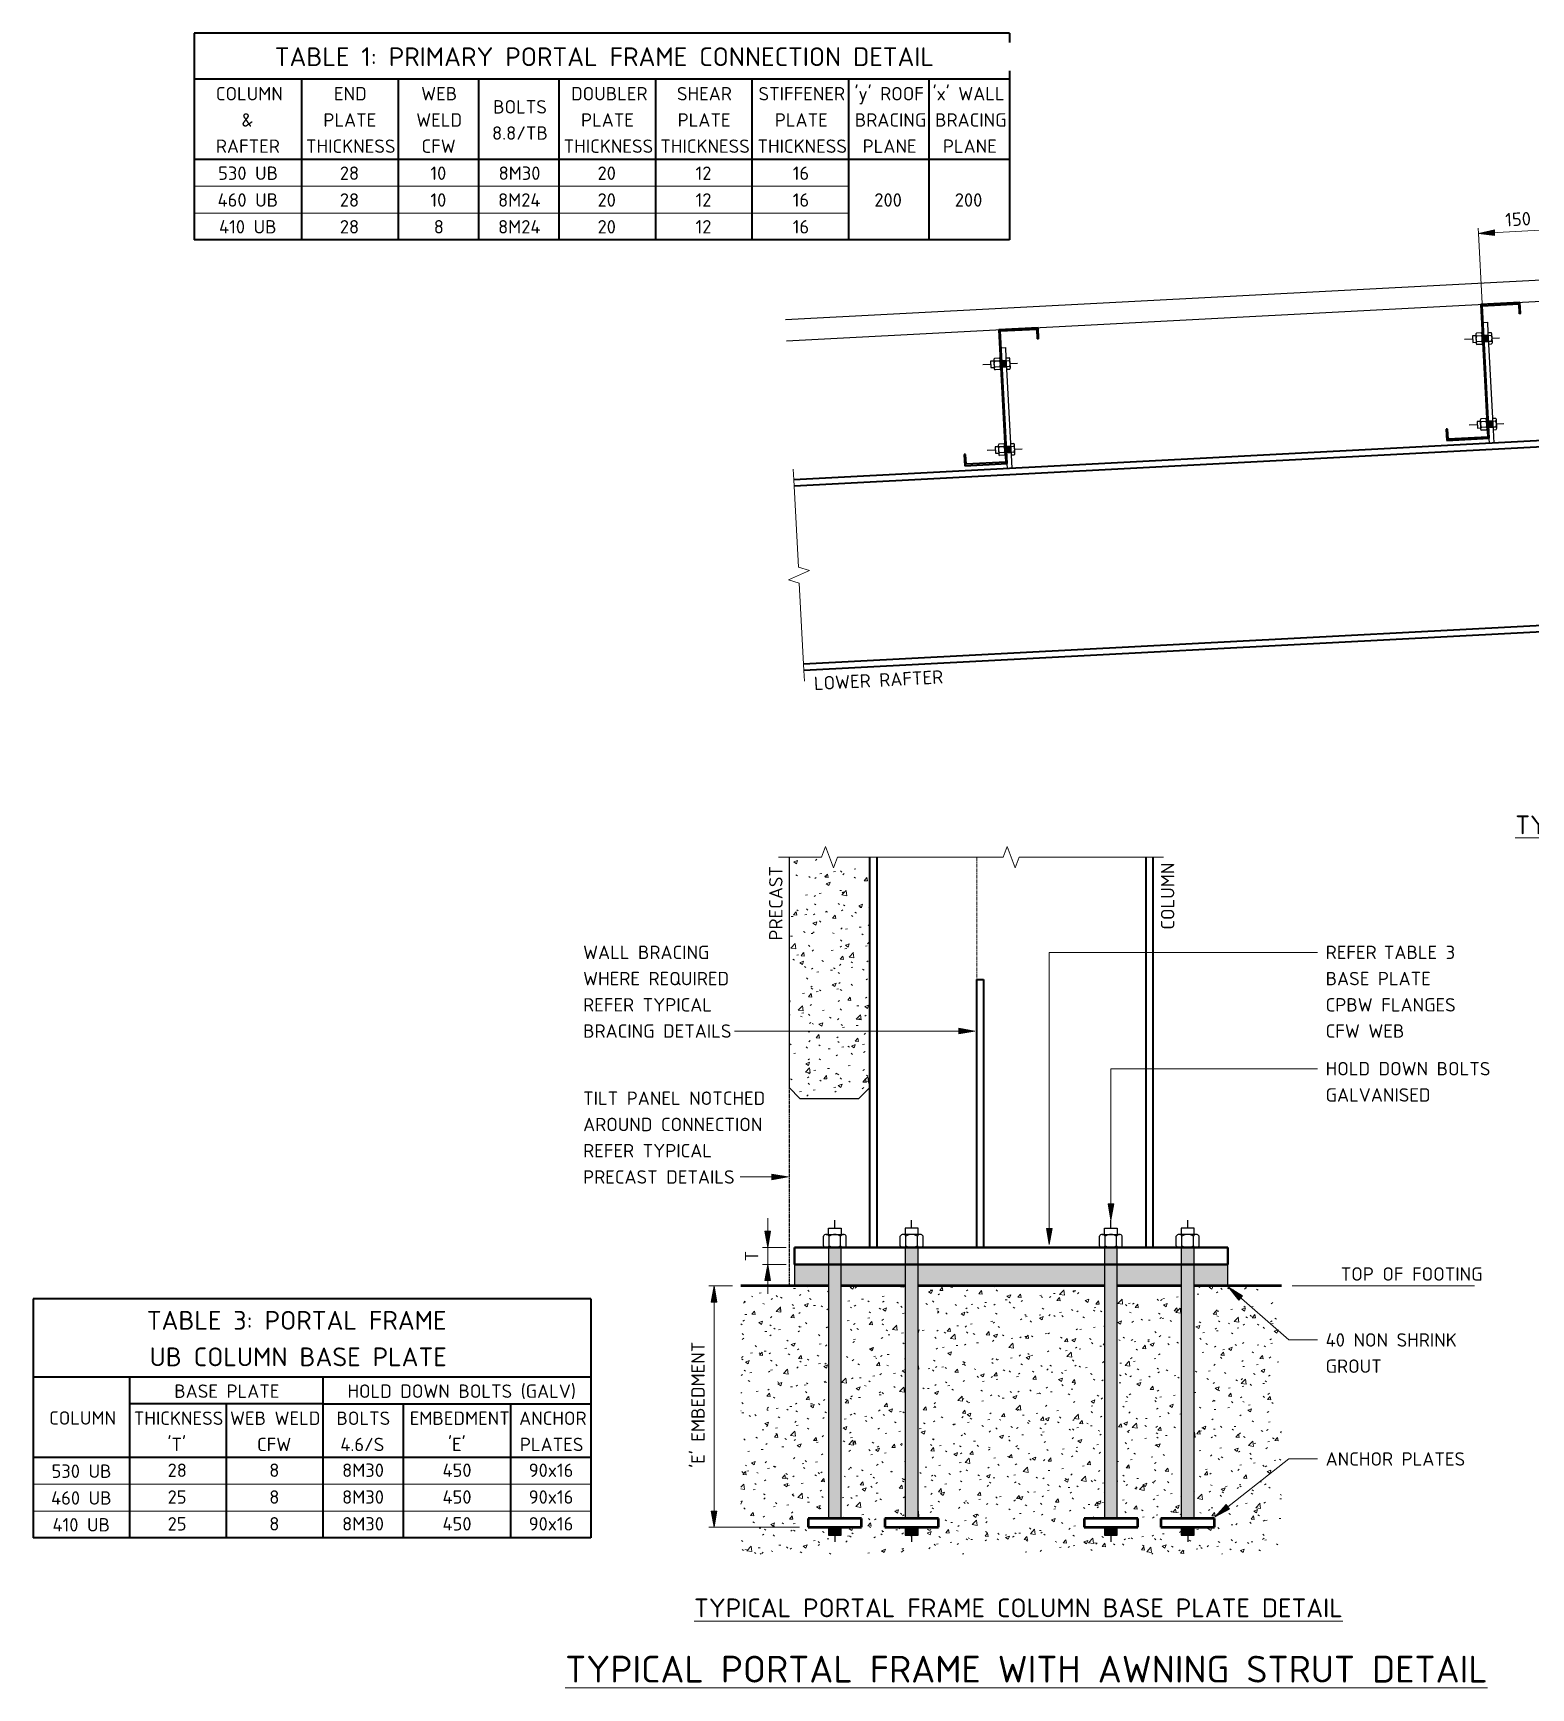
# Model space of a CAD drawing. Header units: millimetres. Extents: x 1310 to 9205, y 2519 to 7555.
# Drawn here: x 1436 to 4229, y 2519 to 5606 of the extents above; entities that cross this region are included whole.
import ezdxf

# ---------------------------------------------------------------- set-up
doc = ezdxf.new("R2010")
doc.units = ezdxf.units.MM
doc.linetypes.add('Centre x0_5', pattern=[10.25, 1.5, -1.25, 6.25, -1.25])
doc.linetypes.add('Hidden', pattern=[4, 3, -1])
for name, color, linetype, lineweight in [('A-000-T_TEXT', 231, 'Continuous', 13), ('A-010-D_DIM', 211, 'Continuous', 13), ('A-010-D_DIM-10', 211, 'Continuous', 13), ('A-010-M_LINE', 90, 'Continuous', 13), ('Z-000-T_TEXT', 131, 'Continuous', 18), ('Z-060-M_DETAIL', 92, 'Continuous', 25)]:
    doc.layers.add(name, color=color, linetype=linetype, lineweight=lineweight)
doc.styles.add('ISOCPEUR', font='isocpeur.ttf', dxfattribs={"height": 25})
doc.styles.add('ISOCPEUR_1', font='isocpeur.ttf', dxfattribs={"height": 35})
doc.styles.add('ISOCPEUR_3', font='isocpeur.ttf', dxfattribs={"height": 50})
doc.styles.add('ISOCPEUR_B', font='', dxfattribs={"height": 25})
doc.styles.add('ISOCPEUR_B_1', font='', dxfattribs={"height": 35})
doc.styles.get('ISOCPEUR_B').set_extended_font_data('ISOCPEUR', bold=True)
doc.styles.get('ISOCPEUR_B_1').set_extended_font_data('ISOCPEUR', bold=True)
doc.dimstyles.new('2_5___Arrow', dxfattribs={"dimscale": 304.8, "dimtxt": 24.899529, "dimasz": 0.098425, "dimexe": 0.032808, "dimexo": 0.052493, "dimgap": 0.032808, "dimtad": 1, "dimdec": 0, "dimzin": 0, "dimdsep": 46, "dimtxsty": 'ISOCPEUR', "dimsah": 1, "dimcen": 0.09, "dimadec": 0, "dimazin": 0, "dimtfac": 1, "dimtdec": 4, "dimtix": 1, "dimtmove": 0, "dimatfit": 3, "dimfxl": 1, "dimtvp": 1, "dimtolj": 1, "dimtzin": 0, "dimlwd": 18, "dimlwe": 18, "dimarcsym": 2})
doc.dimstyles.new('2_5___Arrow___Transparent', dxfattribs={"dimscale": 304.8, "dimtxt": 24.899529, "dimasz": 0.098425, "dimexe": 0.032808, "dimexo": 0.052493, "dimgap": 0.008202, "dimtad": 1, "dimdec": 0, "dimzin": 0, "dimdsep": 46, "dimtxsty": 'ISOCPEUR', "dimsah": 1, "dimcen": 0.09, "dimadec": 0, "dimazin": 0, "dimtfac": 1, "dimtdec": 4, "dimtix": 1, "dimtmove": 0, "dimatfit": 3, "dimfxl": 1, "dimtvp": 1, "dimtolj": 1, "dimtzin": 0, "dimlwd": 18, "dimlwe": 18, "dimarcsym": 2})
pattern_1 = [(50, (0, 0), (72.87376, -6.3761), [7.62, -83.82]), (355, (0, 0), (-14.097, 76.4224), [6.096, -67.056]), (100.451, (6.07, -0.53), (58.777, 70.0469), [6.476, -71.236]), (46.184, (0, 20.32), (108.4314, -16.8175), [11.43, -125.73]), (96.636, (9.04, 18.92), (94.961, 98.9709), [9.714, -106.854]), (351.184, (0, 20.32), (94.9623, 98.9702), [9.144, -100.584]), (21, (10.16, 15.24), (60.64565, -40.90654), [7.62, -83.82]), (326, (10.16, 15.24), (24.7208, 73.6749), [6.096, -67.056]), (71.451, (15.214, 11.83), (85.3669, 32.7687), [6.476, -71.236]), (37.5, (0, 0), (1.23552, 33.82243), [3.353, -62.89, 3.353, -64.719, -67.31]), (37.5, (0, 0), (1.23552, 33.82243), [-134.315, 3.353, -63.957]), (7.5, (0, 0), (26.72815, 40.07255), [3.353, -35.458, 3.353, -61.366, -25.654]), (7.5, (0, 0), (26.72815, 40.07255), [-103.53, 3.353, -22.301]), (327.5, (-22.657, 0), (54.23632, -2.29212), [3.353, -22.047, 3.353, -75.895, -105.156]), (327.5, (-22.657, 0), (54.23632, -2.29212), [-104.648, 3.353, -101.803]), (317.5, (-32.817, 0), (59.25158, 10.17014), [3.353, -29.667, 3.353, -49.276, -74.676]), (317.5, (-32.817, 0), (59.25158, 10.17014), [-85.649, 3.353, -71.323])]

# ---------------------------------------------------------------- blocks, each defined once
blk = doc.blocks.new('NRP_Bolt Detailed Section _v2_ - M24-3988998-S-6911 - _INDUSTRIAL_ TYPICAL PORTAL FRAME AND AWNING DETAILS')
at = {"layer": 'Z-060-M_DETAIL', "lineweight": 50}
for points in [[(-15, 12), (-15, -12), (0, -12), (0, 12)], [(522, 12), (16, 12), (16, -12), (522, -12)]]:
    blk.add_hatch(color=256, dxfattribs=at).paths.add_polyline_path(points)
for p, q in [((0, 50), (0, -50)), ((16, 50), (0, 50)), ((16, -50), (16, 50)), ((0, -50), (16, -50))]:
    blk.add_line(p, q, dxfattribs=at)
at = {"layer": 'Z-060-M_DETAIL'}
for p, q in [((0, 0), (-27, 0)), ((0, 12), (-15, 12)), ((-15, 12), (-15, -12)), ((522, 12), (16, 12)), ((522, -16.002), (522, 16.002)), ((522, -12), (522, 12)), ((525.048, 21.336), (542.952, 21.336)), ((525.048, 10.668), (542.952, 10.668)), ((546, 16.002), (546, -16.002)), ((546, 12), (558, 12)), ((558, 12), (558, -12)), ((558, 0), (573, 0)), ((-15, -12), (0, -12)), ((16, -12), (522, -12)), ((525.048, -10.668), (542.952, -10.668)), ((525.048, -21.336), (542.952, -21.336)), ((558, -12), (546, -12))]:
    blk.add_line(p, q, dxfattribs=at)
for centre, radius, start, end in [((528.19125, 16.002), 6.19125, 120.51023741, 239.48976259), ((542.19653, 0), 20.196, 148.11450375, 211.88549625), ((539.80875, 16.002), 6.19125, 300.51023741, 59.48976259), ((525.80347, 0), 20.196, 328.11450375, 31.88549625), ((528.19125, -16.002), 6.19125, 120.51023741, 239.48976259), ((539.80875, -16.002), 6.19125, 300.51023741, 59.48976259)]:
    blk.add_arc(centre, radius, start, end, dxfattribs=at)
blk = doc.blocks.new('NRP_Bolt Detailed Section _v2_ - M24-3988995-S-6911 - _INDUSTRIAL_ TYPICAL PORTAL FRAME AND AWNING DETAILS')
at = {"layer": 'Z-060-M_DETAIL', "lineweight": 50}
for points in [[(-15, -12), (0, -12), (0, 12), (-15, 12)], [(16, -12), (522, -12), (522, 12), (16, 12)]]:
    blk.add_hatch(color=256, dxfattribs=at).paths.add_polyline_path(points)
for p, q in [((16, 50), (0, 50)), ((0, 50), (0, -50)), ((16, -50), (16, 50)), ((0, -50), (16, -50))]:
    blk.add_line(p, q, dxfattribs=at)
at = {"layer": 'Z-060-M_DETAIL'}
for p, q in [((-15, 12), (-15, -12)), ((0, 12), (-15, 12)), ((522, 12), (16, 12)), ((522, 16.002), (522, -16.002)), ((522, -12), (522, 12)), ((525.048, 21.336), (542.952, 21.336)), ((525.048, 10.668), (542.952, 10.668)), ((546, -16.002), (546, 16.002)), ((558, 12), (546, 12)), ((558, -12), (558, 12)), ((0, 0), (-27, 0)), ((-15, -12), (0, -12)), ((16, -12), (522, -12)), ((525.048, -10.668), (542.952, -10.668)), ((525.048, -21.336), (542.952, -21.336)), ((546, -12), (558, -12)), ((558, 0), (573, 0))]:
    blk.add_line(p, q, dxfattribs=at)
for centre, radius, start, end in [((528.19125, 16.002), 6.19125, 120.51023741, 239.48976259), ((542.19653, 0), 20.196, 148.11450375, 211.88549625), ((539.80875, 16.002), 6.19125, 300.51023741, 59.48976259), ((525.80347, 0), 20.196, 328.11450375, 31.88549625), ((528.19125, -16.002), 6.19125, 120.51023741, 239.48976259), ((539.80875, -16.002), 6.19125, 300.51023741, 59.48976259)]:
    blk.add_arc(centre, radius, start, end, dxfattribs=at)
blk = doc.blocks.new('NRP_Break Line _v2_ - Section-3989033-S-6911 - _INDUSTRIAL_ TYPICAL PORTAL FRAME AND AWNING DETAILS')
at = {"layer": 'Z-060-M_DETAIL', "lineweight": 18}
for p, q in [((0, 0), (60, 0)), ((90, 0), (130, 0))]:
    blk.add_line(p, q, dxfattribs=at)
blk = doc.blocks.new('NRP_Break Line _v2_ - Section-3989034-S-6911 - _INDUSTRIAL_ TYPICAL PORTAL FRAME AND AWNING DETAILS')
at = {"layer": 'Z-060-M_DETAIL', "lineweight": 18}
for p, q in [((0, 0), (249, 0)), ((279, 0), (528, 0))]:
    blk.add_line(p, q, dxfattribs=at)
blk = doc.blocks.new('NRP_Break Line _v2_ - Section-3989038-S-6911 - _INDUSTRIAL_ TYPICAL PORTAL FRAME AND AWNING DETAILS')
at = {"layer": 'Z-060-M_DETAIL', "lineweight": 18}
for p, q in [((0, 0), (163, 0)), ((193, 0), (356, 0))]:
    blk.add_line(p, q, dxfattribs=at)
blk = doc.blocks.new('NRP_Purlin Cleat _v2_ - 250-4119835-S-6911 - _INDUSTRIAL_ TYPICAL PORTAL FRAME AND AWNING DETAILS')
at = {"layer": 'Z-060-M_DETAIL'}
for points in [[(8, 201.9), (-3, 201.9), (-3, 189.9), (8, 189.9)], [(8, 41.9), (-3, 41.9), (-3, 29.9), (8, 29.9)]]:
    blk.add_hatch(color=256, dxfattribs=at).paths.add_polyline_path(points)
for p, q in [((0, 201.9), (0, 225.9)), ((0, 225.9), (8, 225.9)), ((8, 225.9), (8, 206.6)), ((-21, 195.9), (-36, 195.9)), ((-15, 201.9), (-21, 201.9)), ((-21, 201.9), (-21, 189.9)), ((-21, 189.9), (-15, 189.9)), ((-15, 203.9), (-15, 187.9)), ((-4.5, 206.6), (-13.5, 206.6)), ((-4.5, 201.3), (-13.5, 201.3)), ((-4.5, 190.6), (-13.5, 190.6)), ((-4.5, 185.3), (-13.5, 185.3)), ((-3, 187.9), (-3, 203.9)), ((8, 201.9), (-3, 201.9)), ((-3, 201.9), (-3, 189.9)), ((-3, 189.9), (8, 189.9)), ((0, 41.9), (0, 189.9)), ((8, 206.6), (13.8, 206.6)), ((8, 206.6), (8, 185.3)), ((8, 189.9), (8, 201.9)), ((8, 201.3), (13.8, 201.3)), ((8, 190.6), (13.8, 190.6)), ((8, 185.3), (8, 46.6)), ((8, 185.3), (13.8, 185.3)), ((15.3, 187.9), (15.3, 203.9)), ((15.3, 195.9), (29, 195.9)), ((-21, 35.9), (-36, 35.9)), ((-15, 41.9), (-21, 41.9)), ((-21, 41.9), (-21, 29.9)), ((-15, 43.9), (-15, 27.9)), ((-4.5, 46.6), (-13.5, 46.6)), ((-4.5, 41.3), (-13.5, 41.3)), ((-3, 27.9), (-3, 43.9)), ((8, 41.9), (-3, 41.9)), ((-3, 41.9), (-3, 29.9)), ((8, 46.6), (13.8, 46.6)), ((8, 46.6), (8, 25.3)), ((8, 29.9), (8, 41.9)), ((8, 41.3), (13.8, 41.3)), ((15.3, 27.9), (15.3, 43.9)), ((15.3, 35.9), (29, 35.9)), ((-21, 29.9), (-15, 29.9)), ((-4.5, 30.6), (-13.5, 30.6)), ((-4.5, 25.3), (-13.5, 25.3)), ((-3, 29.9), (8, 29.9)), ((0, 0), (0, 29.9)), ((8, 0), (0, 0)), ((8, 30.6), (13.8, 30.6)), ((8, 25.3), (8, 0)), ((8, 25.3), (13.8, 25.3))]:
    blk.add_line(p, q, dxfattribs=at)
for centre, radius, start, end in [((-11.9, 203.9), 3.1, 120.5102, 239.4898), ((-4.9, 195.9), 10.1, 148.1145, 211.8855), ((-11.9, 187.9), 3.1, 120.5102, 239.4898), ((-6.1, 203.9), 3.1, 300.5102, 59.4898), ((-13.1, 195.9), 10.1, 328.1145, 31.8855), ((-6.1, 187.9), 3.1, 300.5102, 59.4898), ((12.2, 203.9), 3.1, 300.5102, 59.4898), ((5.2, 195.9), 10.1, 328.1145, 31.8855), ((12.2, 187.9), 3.1, 300.5102, 59.4898), ((-11.9, 43.9), 3.1, 120.5102, 239.4898), ((-4.9, 35.9), 10.1, 148.1145, 211.8855), ((-6.1, 43.9), 3.1, 300.5102, 59.4898), ((-13.1, 35.9), 10.1, 328.1145, 31.8855), ((12.2, 43.9), 3.1, 300.5102, 59.4898), ((5.2, 35.9), 10.1, 328.1145, 31.8855), ((-11.9, 27.9), 3.1, 120.5102, 239.4898), ((-6.1, 27.9), 3.1, 300.5102, 59.4898), ((12.2, 27.9), 3.1, 300.5102, 59.4898)]:
    blk.add_arc(centre, radius, start, end, dxfattribs=at)
blk = doc.blocks.new('DIMBLOCK1-S-6911 - _INDUSTRIAL_ TYPICAL PORTAL FRAME AND AWNING DETAILS')
at = {"layer": 'A-010-D_DIM-10', "lineweight": 18}
for points in [[(2706.4, 3268.5), (2701.1, 3238.5), (2711.6, 3238.5)], [(2706.4, 2818.5), (2711.6, 2848.5), (2701.1, 2848.5)]]:
    blk.add_hatch(color=256, dxfattribs=at).paths.add_polyline_path(points)
for p, q in [((2706.4, 3268.5), (2696.4, 3268.5)), ((2706.4, 3268.5), (2701.1, 3238.5)), ((2706.4, 2818.5), (2706.4, 3268.5)), ((2711.6, 3238.5), (2706.4, 3268.5)), ((2706.4, 3268.5), (2740.4, 3268.5)), ((2701.1, 3238.5), (2711.6, 3238.5)), ((2711.6, 2848.5), (2701.1, 2848.5)), ((2701.1, 2848.5), (2706.4, 2818.5)), ((2706.4, 2818.5), (2711.6, 2848.5)), ((2706.4, 2818.5), (2696.4, 2818.5)), ((2706.4, 2818.5), (2865.4, 2818.5))]:
    blk.add_line(p, q, dxfattribs=at)
at = {"layer": 'A-010-D_DIM-10', "color": 0, "lineweight": 18, "insert": (2663.7, 2929.3), "char_height": 25, "width": 274.086, "attachment_point": 1, "rotation": 90, "line_spacing_factor": 1.149209, "style": 'ISOCPEUR'}
blk.add_mtext("'E' EMBEDMENT", dxfattribs=at)
blk = doc.blocks.new('DIMBLOCK2-S-6911 - _INDUSTRIAL_ TYPICAL PORTAL FRAME AND AWNING DETAILS')
at = {"layer": 'A-010-D_DIM-10', "lineweight": 18}
for points in [[(2806.4, 3340.5), (2811.6, 3370.5), (2801.1, 3370.5)], [(2806.4, 3308.5), (2801.1, 3278.5), (2811.6, 3278.5)]]:
    blk.add_hatch(color=256, dxfattribs=at).paths.add_polyline_path(points)
for p, q in [((2811.6, 3370.5), (2801.1, 3370.5)), ((2801.1, 3370.5), (2806.4, 3340.5)), ((2806.4, 3395), (2806.4, 3254.1)), ((2806.4, 3340.5), (2811.6, 3370.5)), ((2806.4, 3340.5), (2796.4, 3340.5)), ((2806.4, 3340.5), (2840.4, 3340.5)), ((2806.4, 3308.5), (2796.4, 3308.5)), ((2806.4, 3308.5), (2801.1, 3278.5)), ((2811.6, 3278.5), (2806.4, 3308.5)), ((2806.4, 3308.5), (2840.4, 3308.5)), ((2801.1, 3278.5), (2811.6, 3278.5))]:
    blk.add_line(p, q, dxfattribs=at)
at = {"layer": 'A-010-D_DIM-10', "color": 0, "lineweight": 18, "insert": (2763.7, 3314.5), "char_height": 25, "width": 24.133, "attachment_point": 1, "rotation": 90, "line_spacing_factor": 1.149209, "style": 'ISOCPEUR'}
blk.add_mtext('T', dxfattribs=at)
blk = doc.blocks.new('DIMBLOCK22-S-6911 - _INDUSTRIAL_ TYPICAL PORTAL FRAME AND AWNING DETAILS')
at = {"layer": 'A-010-D_DIM-10', "lineweight": 18}
for points in [[(4131.6, 5232.2), (4161.8, 5228.5), (4161.3, 5239.1)], [(4281.8, 5240.1), (4251.6, 5243.8), (4252.2, 5233.3)]]:
    blk.add_hatch(color=256, dxfattribs=at).paths.add_polyline_path(points)
for p, q in [((4281.8, 5240.1), (4281.3, 5250.1)), ((4131.6, 5232.2), (4131.1, 5242.2)), ((4281.8, 5240.1), (4131.6, 5232.2)), ((4161.3, 5239.1), (4131.6, 5232.2)), ((4131.6, 5232.2), (4161.8, 5228.5)), ((4131.6, 5232.2), (4138.5, 5101.4)), ((4161.8, 5228.5), (4161.3, 5239.1)), ((4281.8, 5240.1), (4251.6, 5243.8)), ((4251.6, 5243.8), (4252.2, 5233.3)), ((4252.2, 5233.3), (4281.8, 5240.1)), ((4281.8, 5240.1), (4285.5, 5170))]:
    blk.add_line(p, q, dxfattribs=at)
at = {"layer": 'A-010-D_DIM-10', "color": 0, "lineweight": 18, "insert": (4181, 5270), "char_height": 25, "width": 57.46, "attachment_point": 1, "rotation": 3, "line_spacing_factor": 1.149209, "style": 'ISOCPEUR'}
blk.add_mtext('150', dxfattribs=at)

msp = doc.modelspace()

# ---------------------------------------------------------------- hatches: boundary and pattern name
at = {"layer": 'A-000-T_TEXT', "lineweight": 18}
for points in [[(3192.5, 3744.1), (3162.5, 3749.4), (3162.5, 3738.8)], [(2844.2, 3471.9), (2814.2, 3477.2), (2814.2, 3466.6)], [(3446.2, 3391.6), (3451.5, 3421.6), (3440.9, 3421.6)], [(3331.3, 3345.9), (3336.6, 3375.9), (3326, 3375.9)], [(3665.8, 3266.1), (3684.9, 3242.3), (3691.8, 3250.3)], [(3640.8, 2838), (3667.6, 2852.4), (3661.1, 2860.7)]]:
    msp.add_hatch(color=7, dxfattribs=at).paths.add_polyline_path(points)
at = {"layer": 'Z-060-M_DETAIL', "lineweight": 18}
h = msp.add_hatch(dxfattribs=at)
h.set_pattern_fill('FP_1', color=8, style=0, pattern_type=2)
h.set_pattern_definition(pattern_1)
h.paths.add_polyline_path([(2976.4, 3618.5), (2996.4, 3638.5), (2996.4, 4068.5), (2936.4, 4068.5), (2928.9, 4048.5), (2921.9, 4067), (2905.8, 4067), (2906.4, 4068.5), (2846.4, 4068.5), (2846.4, 3638.5), (2866.4, 3618.5)])
at = {"layer": 'Z-060-M_DETAIL'}
h = msp.add_hatch(color=9, dxfattribs=at)
h.paths.add_polyline_path([(3664.4, 3268.5), (3664.4, 3308.5), (3601.4, 3308.5), (3601.4, 3268.5)])
h.paths.add_polyline_path([(3577.4, 3268.5), (3577.4, 3308.5), (3458.2, 3308.5), (3458.2, 3268.5)])
h.paths.add_polyline_path([(3364.1, 3268.5), (3434.2, 3268.5), (3434.2, 3308.5), (3086.6, 3308.5), (3086.6, 3268.5)])
h.paths.add_polyline_path([(3062.6, 3268.5), (3062.6, 3308.5), (2943.4, 3308.5), (2943.4, 3268.5)])
h.paths.add_polyline_path([(2919.4, 3268.5), (2919.4, 3308.5), (2856.4, 3308.5), (2856.4, 3268.5)])
at = {"layer": 'Z-060-M_DETAIL', "lineweight": 18}
h = msp.add_hatch(dxfattribs=at)
h.set_pattern_fill('FP_1', color=8, style=0, pattern_type=2)
h.set_pattern_definition(pattern_1)
h.paths.add_polyline_path([(3764.4, 2768.5), (3764.4, 3268.5), (3601.4, 3268.5), (3601.4, 2834.5), (3639.4, 2834.5), (3639.4, 2818.5), (3601.4, 2818.5), (3601.4, 2803.5), (3577.4, 2803.5), (3577.4, 2818.5), (3539.4, 2818.5), (3539.4, 2834.5), (3577.4, 2834.5), (3577.4, 3268.5), (3458.2, 3268.5), (3458.2, 2834.5), (3496.2, 2834.5), (3496.2, 2818.5), (3458.2, 2818.5), (3458.2, 2803.5), (3434.2, 2803.5), (3434.2, 2818.5), (3396.2, 2818.5), (3396.2, 2834.5), (3434.2, 2834.5), (3434.2, 3268.5), (3086.6, 3268.5), (3086.6, 2834.5), (3124.6, 2834.5), (3124.6, 2818.5), (3086.6, 2818.5), (3086.6, 2803.5), (3062.6, 2803.5), (3062.6, 2818.5), (3024.6, 2818.5), (3024.6, 2834.5), (3062.6, 2834.5), (3062.6, 3268.5), (2943.4, 3268.5), (2943.4, 2834.5), (2981.4, 2834.5), (2981.4, 2818.5), (2943.4, 2818.5), (2943.4, 2803.5), (2919.4, 2803.5), (2919.4, 2818.5), (2881.4, 2818.5), (2881.4, 2834.5), (2919.4, 2834.5), (2919.4, 3268.5), (2756.4, 3268.5), (2756.4, 2768.5), (3639.4, 2768.5)])

# ---------------------------------------------------------------- linework, layer by layer
at = {"layer": 'A-000-T_TEXT', "color": 7, "lineweight": 18}
for p, q in [((3331.3, 3890.9), (3831.7, 3890.9)), ((3331.3, 3345.9), (3331.3, 3890.9)), ((2744.9, 3744.1), (2744.2, 3744.1)), ((3192.5, 3744.1), (2744.9, 3744.1)), ((3192.5, 3744.1), (3162.5, 3749.4)), ((3162.5, 3749.4), (3162.5, 3738.8)), ((3162.5, 3738.8), (3192.5, 3744.1)), ((3446.2, 3673.9), (3831.7, 3673.9)), ((3446.2, 3391.6), (3446.2, 3673.9)), ((2805.8, 3471.9), (2754.8, 3471.9)), ((2844.2, 3471.9), (2805.8, 3471.9)), ((2844.2, 3471.9), (2814.2, 3477.2)), ((2814.2, 3477.2), (2814.2, 3466.6)), ((2814.2, 3466.6), (2844.2, 3471.9)), ((3451.5, 3421.6), (3440.9, 3421.6)), ((3440.9, 3421.6), (3446.2, 3391.6)), ((3446.2, 3391.6), (3451.5, 3421.6)), ((3336.6, 3375.9), (3326, 3375.9)), ((3326, 3375.9), (3331.3, 3345.9)), ((3331.3, 3345.9), (3336.6, 3375.9)), ((3665.8, 3266.1), (3684.9, 3242.3)), ((3691.8, 3250.3), (3665.8, 3266.1)), ((3665.8, 3266.1), (3778, 3167.8)), ((3684.9, 3242.3), (3691.8, 3250.3)), ((3778, 3167.8), (3831.7, 3167.8)), ((3640.8, 2838), (3778, 2945.8)), ((3778, 2945.8), (3831.7, 2945.8)), ((3661.1, 2860.7), (3640.8, 2838)), ((3640.8, 2838), (3667.6, 2852.4)), ((3667.6, 2852.4), (3661.1, 2860.7))]:
    msp.add_line(p, q, dxfattribs=at)
at = {"layer": 'A-010-M_LINE', "lineweight": 35}
for p, q in [((1736.9, 5605.9), (1736.9, 5220)), ((3256.9, 5605.9), (1736.9, 5605.9)), ((3256.9, 5605.9), (3256.9, 5220)), ((3256.9, 5520), (1736.9, 5520)), ((1936.9, 5520), (1936.9, 5220)), ((1936.9, 5520), (1936.9, 5220)), ((2116.9, 5520), (2116.9, 5220)), ((2266.9, 5520), (2266.9, 5220)), ((2416.9, 5520), (2416.9, 5220)), ((2596.9, 5520), (2596.9, 5220)), ((2776.9, 5520), (2776.9, 5220)), ((2956.9, 5520), (2956.9, 5220)), ((3106.9, 5520), (3106.9, 5220)), ((3256.9, 5370), (1736.9, 5370)), ((3256.9, 5220), (1736.9, 5220)), ((4209.1, 5103.4), (4136.2, 5099.6)), ((4136.2, 5099.6), (4149.1, 4852.3)), ((4138.7, 5097.3), (4206.8, 5100.9)), ((4151.6, 4850.1), (4138.7, 5097.3)), ((4206.8, 5100.9), (4207.8, 5082.3)), ((4210.2, 5082.5), (4209.1, 5103.4)), ((4210.2, 5082.5), (4207.8, 5082.3)), ((3310.3, 5056.3), (3237.4, 5052.5)), ((3237.4, 5052.5), (3250.3, 4805.2)), ((3239.9, 5050.2), (3308, 5053.8)), ((3252.9, 4803), (3239.9, 5050.2)), ((3308, 5053.8), (3309, 5035.2)), ((3311.4, 5035.4), (3309, 5035.2)), ((3311.4, 5035.4), (3310.3, 5056.3)), ((4571.4, 4862.3), (2855.1, 4772.3)), ((4571.4, 4850.7), (2855.7, 4760.8)), ((4074, 4867), (4071.6, 4866.9)), ((4071.6, 4866.9), (4072.7, 4845.9)), ((4072.7, 4845.9), (4151.6, 4850.1)), ((4075, 4848.5), (4074, 4867)), ((4149.1, 4852.3), (4075, 4848.5)), ((3175.3, 4819.9), (3172.9, 4819.8)), ((3172.9, 4819.8), (3174, 4798.8)), ((3176.2, 4801.4), (3175.3, 4819.9)), ((3174, 4798.8), (3252.9, 4803)), ((3250.3, 4805.2), (3176.2, 4801.4)), ((4571.4, 4517.3), (2873.1, 4428.3)), ((4571.4, 4505.8), (2873.7, 4416.8)), ((2996.4, 3340.5), (2996.4, 4068.5)), ((3009.6, 4068.5), (3009.6, 3340.5)), ((3511.2, 4068.5), (3511.2, 3340.5)), ((3524.4, 4068.5), (3524.4, 3340.5)), ((3196.4, 3340.5), (3196.4, 3840.5)), ((3196.4, 3840.5), (3208.4, 3840.5)), ((3208.4, 3840.5), (3208.4, 3340.5)), ((2856.4, 3340.5), (3664.4, 3340.5)), ((2856.4, 3308.5), (2856.4, 3340.5)), ((2856.4, 3340.5), (2856.4, 3308.5)), ((3664.4, 3340.5), (2856.4, 3340.5)), ((2996.4, 3340.5), (3524.4, 3340.5)), ((3664.4, 3340.5), (3664.4, 3308.5)), ((3664.4, 3308.5), (3664.4, 3340.5)), ((3664.4, 3308.5), (2856.4, 3308.5)), ((2856.4, 3308.5), (3664.4, 3308.5)), ((1436.4, 3244.4), (1436.4, 2798.5)), ((2476.4, 3244.4), (1436.4, 3244.4)), ((2476.4, 3244.4), (2476.4, 2798.5)), ((2476.4, 3098.5), (1436.4, 3098.5)), ((1616.4, 3098.5), (1616.4, 2798.5)), ((1976.4, 3098.5), (1976.4, 2798.5)), ((1976.4, 3098.5), (1976.4, 2798.5)), ((1976.4, 3048.5), (1616.4, 3048.5)), ((1796.4, 3048.5), (1796.4, 2798.5)), ((1976.4, 3048.5), (2476.4, 3048.5)), ((2126.4, 3048.5), (2126.4, 2798.5)), ((2326.4, 3048.5), (2326.4, 2798.5)), ((2476.4, 2948.5), (1436.4, 2948.5)), ((2476.4, 2798.5), (1436.4, 2798.5))]:
    msp.add_line(p, q, dxfattribs=at)
at = {"layer": 'A-010-M_LINE', "lineweight": 18}
for p, q in [((2956.9, 5320), (1736.9, 5320)), ((2956.9, 5270), (1736.9, 5270)), ((2956.9, 5220), (1736.9, 5220)), ((4124.4, 3268.5), (3784.4, 3268.5)), ((2476.4, 2898.5), (1436.4, 2898.5)), ((2476.4, 2848.5), (1436.4, 2848.5)), ((2476.4, 2798.5), (1436.4, 2798.5))]:
    msp.add_line(p, q, dxfattribs=at)
at = {"layer": 'A-010-M_LINE', "lineweight": 25}
for p, q in [((2839.4, 5071.7), (4416.3, 5154.3)), ((2841.5, 5031.8), (4366.9, 5111.7)), ((2846.4, 4068.5), (2846.4, 3638.5)), ((2996.4, 3638.5), (2996.4, 4068.5)), ((2846.4, 3638.5), (2866.4, 3618.5)), ((2866.4, 3618.5), (2976.4, 3618.5)), ((2976.4, 3618.5), (2996.4, 3638.5)), ((2856.4, 3308.5), (2856.4, 3268.5)), ((2919.4, 3308.5), (2856.4, 3308.5)), ((3062.6, 3308.5), (2943.4, 3308.5)), ((3434.2, 3308.5), (3086.6, 3308.5)), ((3577.4, 3308.5), (3458.2, 3308.5)), ((3664.4, 3308.5), (3601.4, 3308.5)), ((3664.4, 3268.5), (3664.4, 3308.5)), ((2856.4, 3268.5), (2919.4, 3268.5)), ((2943.4, 3268.5), (3062.6, 3268.5)), ((3086.6, 3268.5), (3434.2, 3268.5)), ((3458.2, 3268.5), (3577.4, 3268.5)), ((3601.4, 3268.5), (3664.4, 3268.5))]:
    msp.add_line(p, q, dxfattribs=at)
at = {"layer": 'A-010-M_LINE', "linetype": 'Centre x0_5', "lineweight": 18}
msp.add_line((3196.4, 3340.5), (3196.4, 4068.5), dxfattribs=at)
at = {"layer": 'A-010-M_LINE', "linetype": 'Hidden', "lineweight": 25}
msp.add_line((2846.4, 3638.5), (2846.4, 3268.5), dxfattribs=at)
at = {"layer": 'A-010-M_LINE', "lineweight": 50}
for p, q in [((2919.4, 3268.5), (2756.4, 3268.5)), ((3062.6, 3268.5), (2943.4, 3268.5)), ((3434.2, 3268.5), (3086.6, 3268.5)), ((3577.4, 3268.5), (3458.2, 3268.5)), ((3764.4, 3268.5), (3601.4, 3268.5))]:
    msp.add_line(p, q, dxfattribs=at)
at = {"layer": 'Z-000-T_TEXT'}
for p, q in [((2855.1, 4772.3), (2854, 4792.3)), ((2844.8, 4586), (2884, 4603.1)), ((2884, 4603.1), (2863.6, 4609.5)), ((2865.2, 4579.6), (2844.8, 4586)), ((2873.7, 4416.8), (2874.7, 4396.8)), ((2906.4, 4068.5), (2913.9, 4088.5)), ((2913.9, 4088.5), (2928.9, 4048.5)), ((3245.4, 4068.5), (3252.9, 4088.5)), ((3252.9, 4088.5), (3267.9, 4048.5)), ((2846.4, 4068.5), (2826.4, 4068.5)), ((2928.9, 4048.5), (2936.4, 4068.5)), ((2996.4, 4068.5), (2976.4, 4068.5)), ((3267.9, 4048.5), (3275.4, 4068.5)), ((3524.4, 4068.5), (3544.4, 4068.5))]:
    msp.add_line(p, q, dxfattribs=at)

# ---------------------------------------------------------------- block references
at = {"layer": 'Z-060-M_DETAIL', "rotation": 3.000000000000652}
for p in [(4152.1, 4840.3), (3253.4, 4793.2)]:
    msp.add_blockref('NRP_Purlin Cleat _v2_ - 250-4119835-S-6911 - _INDUSTRIAL_ TYPICAL PORTAL FRAME AND AWNING DETAILS', p, dxfattribs=at)
at = {"layer": 'Z-060-M_DETAIL', "lineweight": 18, "rotation": 93.00000000000007}
msp.add_blockref('NRP_Break Line _v2_ - Section-3989038-S-6911 - _INDUSTRIAL_ TYPICAL PORTAL FRAME AND AWNING DETAILS', (2873.7, 4416.8), dxfattribs=at)
at = {"layer": 'Z-060-M_DETAIL', "lineweight": 18}
for name, p in [('NRP_Break Line _v2_ - Section-3989033-S-6911 - _INDUSTRIAL_ TYPICAL PORTAL FRAME AND AWNING DETAILS', (2846.4, 4068.5)), ('NRP_Break Line _v2_ - Section-3989034-S-6911 - _INDUSTRIAL_ TYPICAL PORTAL FRAME AND AWNING DETAILS', (2996.4, 4068.5))]:
    msp.add_blockref(name, p, dxfattribs=at)
at = {"layer": 'Z-060-M_DETAIL', "lineweight": 50}
for name, p, rotation in [('NRP_Bolt Detailed Section _v2_ - M24-3988998-S-6911 - _INDUSTRIAL_ TYPICAL PORTAL FRAME AND AWNING DETAILS', (2931.4, 2818.5), 89.9999999999999), ('NRP_Bolt Detailed Section _v2_ - M24-3988995-S-6911 - _INDUSTRIAL_ TYPICAL PORTAL FRAME AND AWNING DETAILS', (3074.6, 2818.5), 90.00000000000011), ('NRP_Bolt Detailed Section _v2_ - M24-3988998-S-6911 - _INDUSTRIAL_ TYPICAL PORTAL FRAME AND AWNING DETAILS', (3446.2, 2818.5), 89.9999999999999), ('NRP_Bolt Detailed Section _v2_ - M24-3988995-S-6911 - _INDUSTRIAL_ TYPICAL PORTAL FRAME AND AWNING DETAILS', (3589.4, 2818.5), 90.00000000000011)]:
    msp.add_blockref(name, p, dxfattribs=dict(at, rotation=rotation))

# ---------------------------------------------------------------- texts
at = {"layer": 'A-000-T_TEXT', "color": 7, "lineweight": 18, "attachment_point": 1}
for s, insert, char_height, width, style in [('COLUMN ', (1777.2, 5505.3), 25, 161.139, 'ISOCPEUR'), ('END', (1997.4, 5505.3), 25, 69.747, 'ISOCPEUR'), ('WEB', (2160, 5505.3), 25, 79.367, 'ISOCPEUR'), ('DOUBLER', (2439.6, 5505.3), 25, 163.544, 'ISOCPEUR'), ('SHEAR', (2637, 5505.3), 25, 121.055, 'ISOCPEUR'), ('STIFFENER', (2789.1, 5505.3), 25, 191.603, 'ISOCPEUR'), ("'y' ROOF", (2968.1, 5505.3), 25, 154.726, 'ISOCPEUR'), ("'x' WALL", (3113.8, 5505.3), 25, 165.148, 'ISOCPEUR'), ('BOLTS', (2294.2, 5480.8), 25, 117.848, 'ISOCPEUR'), ('& ', (1824.8, 5456.3), 25, 45.696, 'ISOCPEUR'), ('PLATE', (1977.6, 5456.3), 25, 118.65, 'ISOCPEUR'), ('WELD', (2150.8, 5456.3), 25, 101.013, 'ISOCPEUR'), ('PLATE', (2458.1, 5456.3), 25, 118.65, 'ISOCPEUR'), ('PLATE', (2638.3, 5456.3), 25, 118.65, 'ISOCPEUR'), ('PLATE', (2819.5, 5456.3), 25, 118.65, 'ISOCPEUR'), ('BRACING', (2968.7, 5456.3), 25, 153.924, 'ISOCPEUR'), ('BRACING', (3118.4, 5456.3), 25, 153.924, 'ISOCPEUR'), ('RAFTER ', (1777.2, 5407.4), 25, 161.139, 'ISOCPEUR'), ('THICKNESS', (1945.2, 5407.4), 25, 196.413, 'ISOCPEUR'), ('CFW', (2160.7, 5407.4), 25, 76.962, 'ISOCPEUR'), ('8.8/TB', (2292.2, 5431.9), 25, 121.856, 'ISOCPEUR'), ('THICKNESS', (2425.7, 5407.4), 25, 196.413, 'ISOCPEUR'), ('THICKNESS', (2605.9, 5407.4), 25, 196.413, 'ISOCPEUR'), ('THICKNESS', (2787.1, 5407.4), 25, 196.413, 'ISOCPEUR'), ('PLANE', (2983.3, 5407.4), 25, 118.65, 'ISOCPEUR'), ('PLANE', (3133, 5407.4), 25, 118.65, 'ISOCPEUR'), ('530 UB', (1781.4, 5357), 25, 131.477, 'ISOCPEUR'), ('28', (2008.3, 5357), 25, 43.291, 'ISOCPEUR'), ('10', (2177.2, 5357), 25, 36.878, 'ISOCPEUR'), ('8M30', (2304.4, 5357), 25, 92.194, 'ISOCPEUR'), ('20', (2488.9, 5357), 25, 43.291, 'ISOCPEUR'), ('12', (2671.7, 5357), 25, 36.878, 'ISOCPEUR'), ('16', (2852.9, 5357), 25, 36.878, 'ISOCPEUR'), ('460 UB', (1780.4, 5307), 25, 133.882, 'ISOCPEUR'), ('28', (2008.3, 5307), 25, 43.291, 'ISOCPEUR'), ('10', (2177.2, 5307), 25, 36.878, 'ISOCPEUR'), ('8M24', (2303.4, 5307), 25, 94.599, 'ISOCPEUR'), ('20', (2488.9, 5307), 25, 43.291, 'ISOCPEUR'), ('12', (2671.7, 5307), 25, 36.878, 'ISOCPEUR'), ('16', (2852.9, 5307), 25, 36.878, 'ISOCPEUR'), ('200', (3005.1, 5307), 25, 64.937, 'ISOCPEUR'), ('200', (3155.1, 5307), 25, 64.937, 'ISOCPEUR'), ('410 UB', (1783.1, 5257), 25, 127.468, 'ISOCPEUR'), ('28', (2008.3, 5257), 25, 43.291, 'ISOCPEUR'), ('8', (2183.5, 5257), 25, 21.646, 'ISOCPEUR'), ('8M24', (2303.4, 5257), 25, 94.599, 'ISOCPEUR'), ('20', (2488.9, 5257), 25, 43.291, 'ISOCPEUR'), ('12', (2671.7, 5257), 25, 36.878, 'ISOCPEUR'), ('16', (2852.9, 5257), 25, 36.878, 'ISOCPEUR'), ('\\LTYPICAL PORTAL FRAME AWNING STRUT TO COLUMN DETAIL', (4200.3, 4146.3), 35, 1598.565, 'ISOCPEUR_1'), ('WALL BRACING', (2462, 3903.4), 25, 276.582, 'ISOCPEUR'), ('REFER ', (3846.7, 3903.4), 25, 131.477, 'ISOCPEUR'), ('TABLE 3', (3955.2, 3903.4), 25, 164.346, 'ISOCPEUR_B'), ('WHERE REQUIRED', (2462, 3854.5), 25, 315.865, 'ISOCPEUR'), ('BASE PLATE', (3846.7, 3854.5), 25, 234.093, 'ISOCPEUR'), ('REFER TYPICAL', (2462, 3805.5), 25, 286.202, 'ISOCPEUR'), ('CPBW FLANGES', (3846.7, 3805.5), 25, 286.202, 'ISOCPEUR'), ('BRACING DETAILS', (2462, 3756.6), 25, 323.882, 'ISOCPEUR'), ('CFW WEB', (3846.7, 3756.6), 25, 174.768, 'ISOCPEUR'), ('HOLD DOWN BOLTS', (3846.7, 3686.4), 25, 354.346, 'ISOCPEUR'), ('TILT PANEL NOTCHED', (2462, 3631.3), 25, 397.637, 'ISOCPEUR'), ('GALVANISED', (3846.7, 3637.4), 25, 230.084, 'ISOCPEUR'), ('AROUND CONNECTION', (2462, 3582.3), 25, 384.008, 'ISOCPEUR'), ('REFER TYPICAL', (2462, 3533.4), 25, 286.202, 'ISOCPEUR'), ('PRECAST DETAILS', (2462, 3484.4), 25, 336.709, 'ISOCPEUR'), ('TOP OF FOOTING', (3874.8, 3303.4), 25, 305.443, 'ISOCPEUR'), ('40 NON SHRINK', (3846.7, 3180.3), 25, 283.797, 'ISOCPEUR'), ('GROUT', (3846.7, 3131.4), 25, 120.253, 'ISOCPEUR'), ('HOLD DOWN BOLTS (GALV)', (2022.5, 3084.8), 25, 497.046, 'ISOCPEUR'), ('BASE PLATE', (1699.6, 3084.8), 25, 234.093, 'ISOCPEUR'), ('COLUMN', (1466.2, 3034.8), 25, 142.7, 'ISOCPEUR'), ('THICKNESS', (1624.1, 3034.3), 25, 196.413, 'ISOCPEUR'), ('WEB WELD', (1803.6, 3034.3), 25, 198.819, 'ISOCPEUR'), ('BOLTS', (2002, 3034.3), 25, 117.848, 'ISOCPEUR'), ('EMBEDMENT', (2138.6, 3034.3), 25, 215.654, 'ISOCPEUR'), ('ANCHOR', (2342.7, 3034.3), 25, 145.105, 'ISOCPEUR'), ("'T'", (1686.9, 2985.4), 25, 44.895, 'ISOCPEUR'), ('CFW', (1853.9, 2985.4), 25, 76.962, 'ISOCPEUR'), ('4.6/S', (2009.3, 2985.4), 25, 100.211, 'ISOCPEUR'), ("'E'", (2210.1, 2985.4), 25, 42.489, 'ISOCPEUR'), ('PLATES', (2344.1, 2985.4), 25, 142.7, 'ISOCPEUR'), ('530 UB', (1470.8, 2935.5), 25, 131.477, 'ISOCPEUR'), ('28', (1687.2, 2937.3), 25, 43.291, 'ISOCPEUR'), ('8', (1876.7, 2937.3), 25, 21.646, 'ISOCPEUR'), ('8M30', (2012.6, 2937.3), 25, 92.194, 'ISOCPEUR'), ('450', (2199.8, 2937.3), 25, 67.342, 'ISOCPEUR'), ('90x16', (2360.6, 2937.3), 25, 101.814, 'ISOCPEUR'), ('ANCHOR PLATES', (3846.7, 2958.3), 25, 306.245, 'ISOCPEUR'), ('460 UB', (1469.9, 2885.5), 25, 133.882, 'ISOCPEUR'), ('25', (1687.2, 2887.3), 25, 43.291, 'ISOCPEUR'), ('8', (1876.7, 2887.3), 25, 21.646, 'ISOCPEUR'), ('8M30', (2012.6, 2887.3), 25, 92.194, 'ISOCPEUR'), ('450', (2199.8, 2887.3), 25, 67.342, 'ISOCPEUR'), ('90x16', (2360.6, 2887.3), 25, 101.814, 'ISOCPEUR'), ('410 UB', (1472.5, 2835.5), 25, 127.468, 'ISOCPEUR'), ('25', (1687.2, 2837.3), 25, 43.291, 'ISOCPEUR'), ('8', (1876.7, 2837.3), 25, 21.646, 'ISOCPEUR'), ('8M30', (2012.6, 2837.3), 25, 92.194, 'ISOCPEUR'), ('450', (2199.8, 2837.3), 25, 67.342, 'ISOCPEUR'), ('90x16', (2360.6, 2837.3), 25, 101.814, 'ISOCPEUR'), ('\\LTYPICAL PORTAL FRAME COLUMN BASE PLATE DETAIL', (2668.9, 2685.5), 35, 1433.417, 'ISOCPEUR_1'), ('\\LTYPICAL PORTAL FRAME WITH AWNING STRUT DETAIL', (2428.4, 2578.7), 50, 2016.244, 'ISOCPEUR_3')]:
    msp.add_mtext(s, dxfattribs=dict(at, insert=insert, char_height=char_height, width=width, style=style))
at = {"layer": 'A-000-T_TEXT', "color": 7, "lineweight": 18, "char_height": 25, "attachment_point": 1, "style": 'ISOCPEUR'}
for s, insert, width, rotation in [('LOWER RAFTER', (2891.8, 4404.9), 286.202, 3), ('PRECAST', (2808.9, 3912.9), 166.751, 90), ('COLUMN', (3539.5, 3933.3), 142.7, 90)]:
    msp.add_mtext(s, dxfattribs=dict(at, insert=insert, width=width, rotation=rotation))

# ---------------------------------------------------------------- dimensions: what is measured, and where the dimension line sits
at = {"layer": 'A-010-D_DIM', "lineweight": 18}
dim = msp.add_linear_dim(base=(4131.6, 5232.2), p1=(4286.4, 5154.1), p2=(4139.3, 5085.4), angle=3, dimstyle='2_5___Arrow___Transparent', override={"dimpost": '<>', "dimfxl": 162.294192}, dxfattribs=at)
dim.commit()
dim.dimension.update_dxf_attribs({"geometry": 'DIMBLOCK22-S-6911 - _INDUSTRIAL_ TYPICAL PORTAL FRAME AND AWNING DETAILS', "text_midpoint": (4205.9, 5251.1)})
for base, p1, p2, text, override, picture, middle in [((2806.4, 3308.5), (2856.4, 3340.5), (2856.4, 3308.5), 'T', {"dimpost": '<>', "dimfxl": 32}, 'DIMBLOCK2-S-6911 - _INDUSTRIAL_ TYPICAL PORTAL FRAME AND AWNING DETAILS', (2783.9, 3324.5)), ((2706.4, 3268.5), (2881.4, 2818.5), (2756.4, 3268.5), "'E' EMBEDMENT", {"dimpost": '<>', "dimfxl": 467.038542}, 'DIMBLOCK1-S-6911 - _INDUSTRIAL_ TYPICAL PORTAL FRAME AND AWNING DETAILS', (2683.8, 3043.5))]:
    dim = msp.add_linear_dim(base=base, p1=p1, p2=p2, angle=90, text=text, dimstyle='2_5___Arrow', override=override, dxfattribs=at)
    dim.commit()
    dim.dimension.update_dxf_attribs({"geometry": picture, "text_midpoint": middle})

# ---------------------------------------------------------------- next in the draw order: texts
at = {"layer": 'A-000-T_TEXT', "color": 7, "char_height": 35, "attachment_point": 1, "style": 'ISOCPEUR_B_1', "bg_fill": 3, "box_fill_scale": 1.25, "bg_fill_color": 256, "bg_fill_true_color": 13158600, "bg_fill_transparency": 0}
for s, insert, width in [('TABLE 1: PRIMARY PORTAL FRAME CONNECTION DETAIL', (1886.9, 5579.3), 1489.535), ('TABLE 3: PORTAL FRAME', (1648.3, 3221.9), 679.831), ('UB COLUMN BASE PLATE', (1653.6, 3153.8), 667.004)]:
    msp.add_mtext(s, dxfattribs=dict(at, insert=insert, width=width))

doc.saveas('drawing.dxf')
